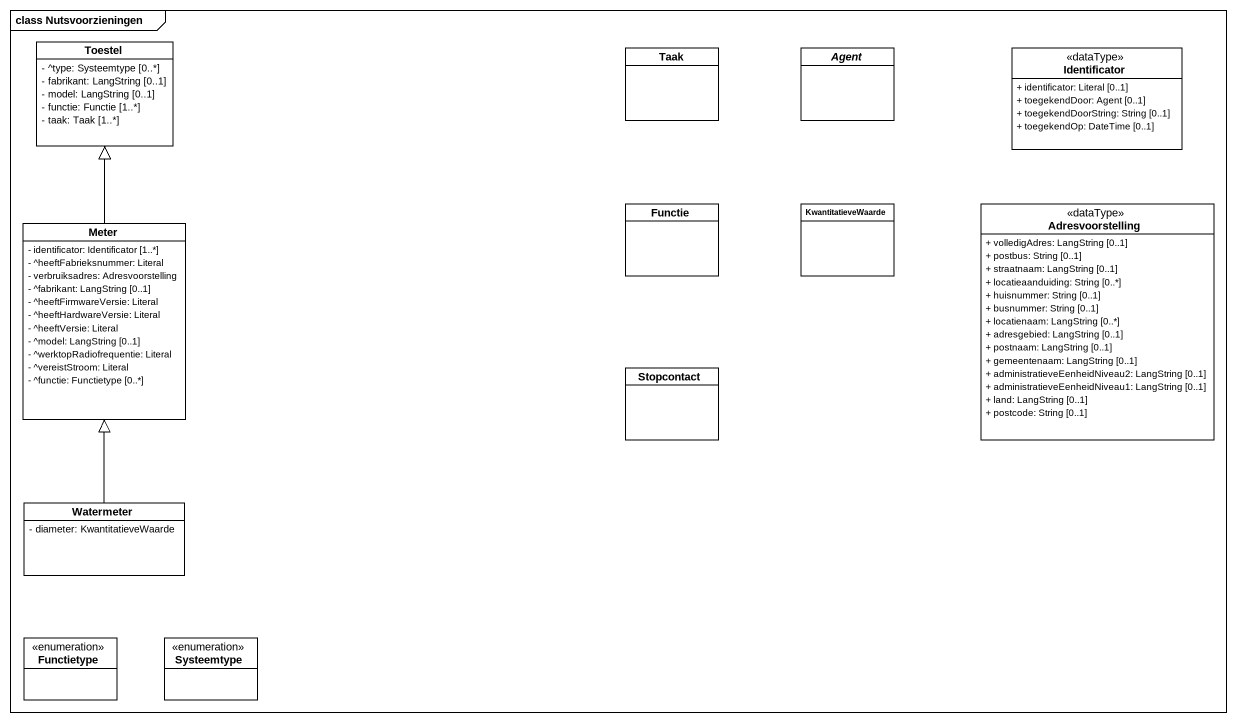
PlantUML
@startuml
mainframe class Nutsvoorzieningen
hide circle
hide empty members
skinparam classAttributeIconSize 0
class Toestel {
  - ^type: Systeemtype [0..*]
  - fabrikant: LangString [0..1]
  - model: LangString [0..1]
  - functie: Functie [1..*]
  - taak: Taak [1..*]
}
class Taak
abstract class "Agent" as Agent_
class Identificator <<dataType>> {
  + identificator: Literal [0..1]
  + toegekendDoor: Agent [0..1]
  + toegekendDoorString: String [0..1]
  + toegekendOp: DateTime [0..1]
}
class Meter {
  - identificator: Identificator [1..*]
  - ^heeftFabrieksnummer: Literal
  - verbruiksadres: Adresvoorstelling
  - ^fabrikant: LangString [0..1]
  - ^heeftFirmwareVersie: Literal
  - ^heeftHardwareVersie: Literal
  - ^heeftVersie: Literal
  - ^model: LangString [0..1]
  - ^werktopRadiofrequentie: Literal
  - ^vereistStroom: Literal
  - ^functie: Functietype [0..*]
}
class Functie
class KwantitatieveWaarde
class Adresvoorstelling <<dataType>> {
  + volledigAdres: LangString [0..1]
  + postbus: String [0..1]
  + straatnaam: LangString [0..1]
  + locatieaanduiding: String [0..*]
  + huisnummer: String [0..1]
  + busnummer: String [0..1]
  + locatienaam: LangString [0..*]
  + adresgebied: LangString [0..1]
  + postnaam: LangString [0..1]
  + gemeentenaam: LangString [0..1]
  + administratieveEenheidNiveau2: LangString [0..1]
  + administratieveEenheidNiveau1: LangString [0..1]
  + land: LangString [0..1]
  + postcode: String [0..1]
}
class Stopcontact
class Watermeter {
  - diameter: KwantitatieveWaarde
}
enum Functietype
enum Systeemtype
Meter -up-|> Toestel
Watermeter -up-|> Meter
@enduml
